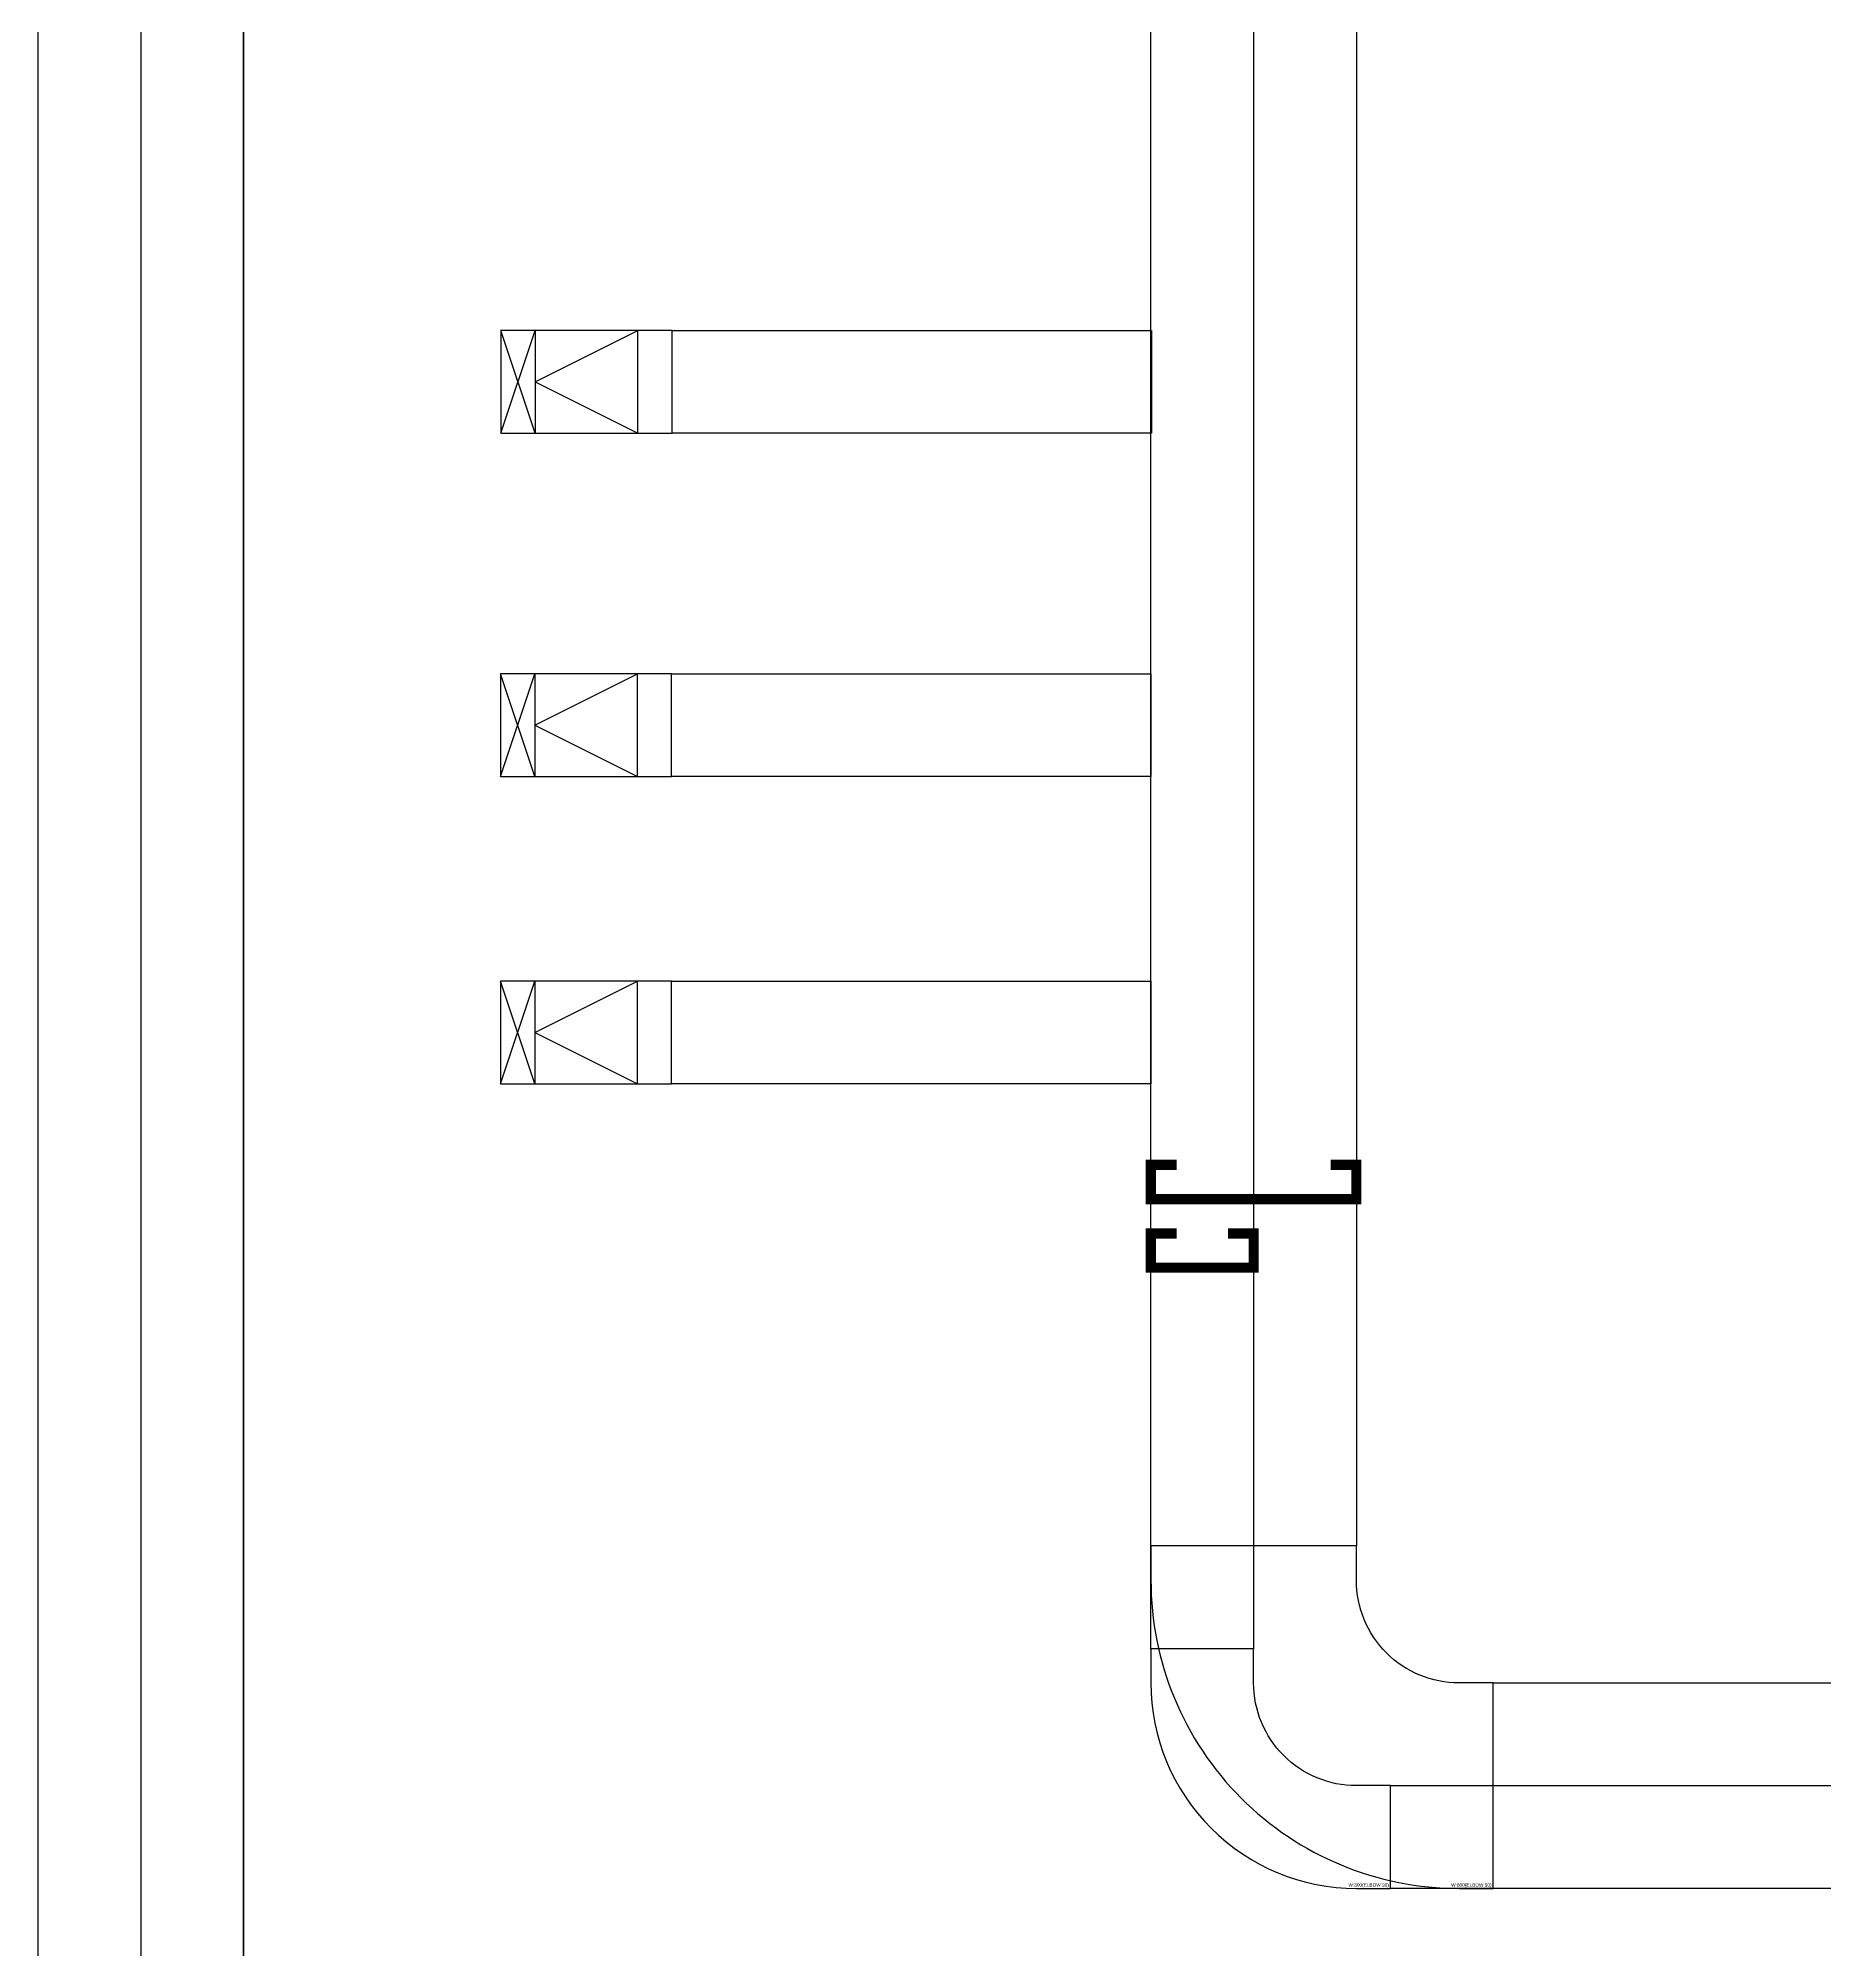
# Model space of a CAD drawing. Header units: millimetres. Extents: x 88028 to 500787, y -530175 to 1035835.
# Drawn here: x 113854 to 119072, y -243774 to -238192 of the extents above; entities that cross this region are included whole.
import ezdxf
from ezdxf.enums import TextEntityAlignment as Align

# ---------------------------------------------------------------- set-up
doc = ezdxf.new("R2010")
doc.units = ezdxf.units.MM
doc.header["$LTSCALE"] = 150
for name, color, linetype in [('-----26 Electrical Cable Tray', 200, 'Continuous'), ('-----26 Electrical Cable Tray_건물(UPS)', 100, 'Continuous'), ('-----26 Electrical Cable Tray_건물(일반)', 20, 'Continuous')]:
    doc.layers.add(name, color=color, linetype=linetype)
doc.styles.get("Standard").update_dxf_attribs({"font": ''})
doc.styles.get('Standard').set_extended_font_data('Dotum')

# ---------------------------------------------------------------- blocks, each defined once
blk = doc.blocks.new('*U8')
at = {"color": 0}
blk.add_lwpolyline([(0, 0), (-100, 0, -0.414214), (-400, 300), (-400, 400), (-1000, 400), (-1000, 300, 0.414214), (-100, -600), (0, -600)], format="xyb", close=True, dxfattribs=at)
blk.add_text('W:600(ELBOW 90)', height=10, dxfattribs=at).set_placement((-5, -590), align=Align.MIDDLE_RIGHT)
blk = doc.blocks.new('*U27')
at = {"color": 0}
blk.add_lwpolyline([(0, 0), (-100, 0, -0.414214), (-400, 300), (-400, 400), (-700, 400), (-700, 300, 0.414214), (-100, -300), (0, -300)], format="xyb", close=True, dxfattribs=at)
blk.add_text('W:300(ELBOW 90)', height=10, dxfattribs=at).set_placement((-5, -290), align=Align.MIDDLE_RIGHT)
blk = doc.blocks.new('TRAY(VERT)')
at = {"color": 0}
for p, q in [((0, 400), (0, 500)), ((0, 500), (300, 500)), ((300, 500), (300, 400)), ((0, 0), (0, 400)), ((300, 400), (300, 0)), ((300, 0), (0, 0))]:
    blk.add_line(p, q, dxfattribs=at)
at = {"color": 8}
for p, q in [((150, 100), (0, 400)), ((0, 400), (300, 400)), ((150, 100), (300, 400)), ((0, 100), (300, 0)), ((0, 0), (300, 100)), ((300, 100), (0, 100))]:
    blk.add_line(p, q, dxfattribs=at)

msp = doc.modelspace()

# ---------------------------------------------------------------- linework, layer by layer
at = {"layer": '-----26 Electrical Cable Tray'}
for points in [[(114453.6, -257295.4), (113853.6, -257295.4), (113853.6, -234417.4), (114453.6, -234417.4)], [(114153.6, -247295), (114453.6, -247295), (114453.6, -236145), (114153.6, -236145)]]:
    msp.add_lwpolyline(points, close=True, dxfattribs=at)
at = {"layer": '-----26 Electrical Cable Tray_건물(UPS)', "elevation": 0}
for points in [[(117403.6, -242895), (117103.6, -242895), (117103.6, -236547.8), (117403.6, -236547.8)], [(154103.6, -243295), (154103.6, -243595), (117803.6, -243595), (117803.6, -243295)]]:
    msp.add_lwpolyline(points, close=True, dxfattribs=at)
at = {"layer": '-----26 Electrical Cable Tray_건물(UPS)', "const_width": 30, "elevation": 0}
msp.add_lwpolyline([(117328.6, -241682.2), (117403.6, -241682.2), (117403.6, -241782.2), (117103.6, -241782.2), (117103.6, -241682.2), (117178.6, -241682.2)], dxfattribs=at)
at = {"layer": '-----26 Electrical Cable Tray_건물(일반)', "elevation": 0}
for points in [[(117703.6, -242595), (117103.6, -242595), (117103.6, -233495), (117703.6, -233495)], [(117105.1, -239045), (117105.1, -239345), (115705.1, -239345), (115705.1, -239045)], [(117103.6, -240047.8), (117103.6, -240347.8), (115703.6, -240347.8), (115703.6, -240047.8)], [(117103.6, -240945), (117103.6, -241245), (115703.6, -241245), (115703.6, -240945)], [(154103.6, -242995), (154103.6, -243595), (118103.6, -243595), (118103.6, -242995)]]:
    msp.add_lwpolyline(points, close=True, dxfattribs=at)
at = {"layer": '-----26 Electrical Cable Tray_건물(일반)', "const_width": 30, "elevation": 0}
msp.add_lwpolyline([(117628.6, -241482.2), (117703.6, -241482.2), (117703.6, -241582.2), (117103.6, -241582.2), (117103.6, -241482.2), (117178.6, -241482.2)], dxfattribs=at)

# ---------------------------------------------------------------- block references
at = {"layer": '-----26 Electrical Cable Tray_건물(UPS)'}
msp.add_blockref('*U27', (117803.6, -243295), dxfattribs=at)
at = {"layer": '-----26 Electrical Cable Tray_건물(일반)', "xscale": -1, "rotation": 270}
for p in [(115205.1, -239345), (115203.6, -240347.8), (115203.6, -241245)]:
    msp.add_blockref('TRAY(VERT)', p, dxfattribs=at)
at = {"layer": '-----26 Electrical Cable Tray_건물(일반)'}
msp.add_blockref('*U8', (118103.6, -242995), dxfattribs=at)

doc.saveas('drawing.dxf')
